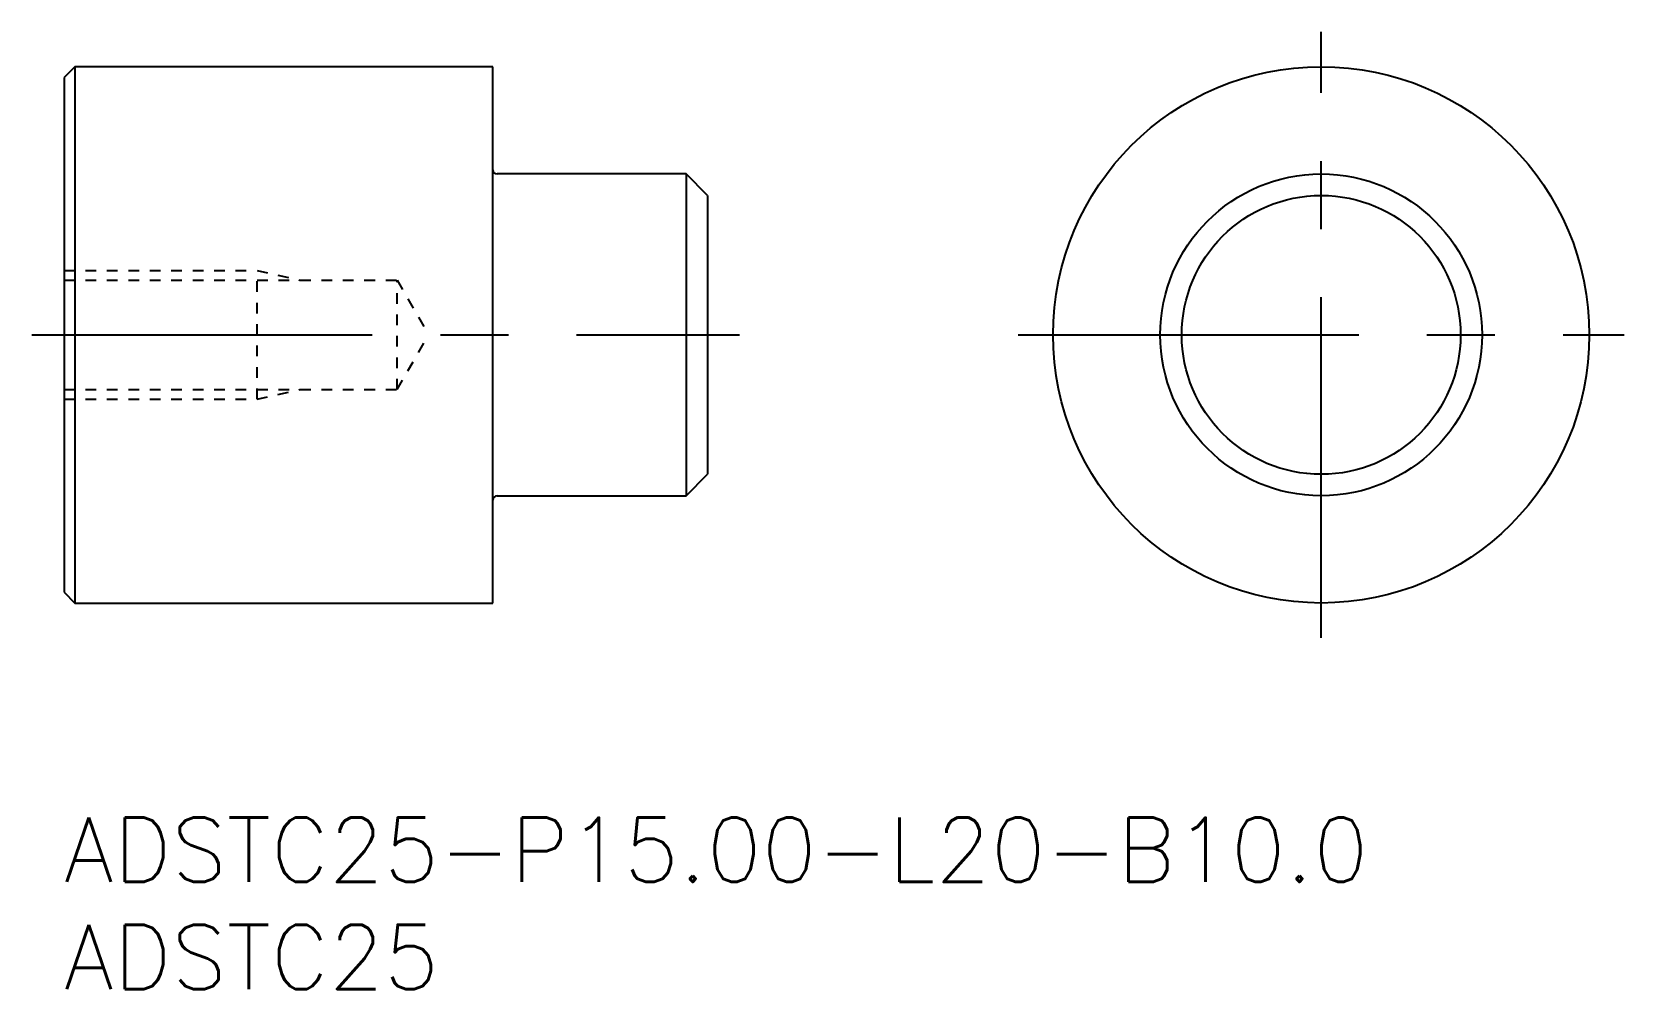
# Model space of a CAD drawing. Extents: x -1.5 to 72.7, y 2 to 46.6.
import ezdxf

# ---------------------------------------------------------------- set-up
doc = ezdxf.new("R2010")
doc.units = 0
doc.header["$LTSCALE"] = 0.5
doc.linetypes.add('CENTER', pattern=[50.8, 31.75, -6.35, 6.35, -6.35])
doc.linetypes.add('DASHED', pattern=[2, 1, -1])
for name, color, linetype in [('MSM_CENTER', 1, 'CENTER'), ('MSM_CONTINUOUS', 7, 'CONTINUOUS'), ('MSM_DASHED', 4, 'DASHED'), ('MSM_PART_NUMBER', 7, 'CONTINUOUS')]:
    doc.layers.add(name, color=color, linetype=linetype)
doc.styles.get("Standard").update_dxf_attribs({"font": 'txt.shx', "height": 1, "bigfont": 'bigfont.shx'})

# ---------------------------------------------------------------- blocks, each defined once
blk = doc.blocks.new('*U17')
at = {"layer": 'MSM_PART_NUMBER'}
blk.add_text('ADSTC25-P15.00-L20-B10.0', height=3, dxfattribs=at).set_placement((0, 7))
blk = doc.blocks.new('*U18')
at = {"layer": 'MSM_PART_NUMBER'}
blk.add_text('ADSTC25', height=3, dxfattribs=at).set_placement((0, 2))

msp = doc.modelspace()

# ---------------------------------------------------------------- linework, layer by layer
at = {"layer": 'MSM_CENTER'}
for p, q in [((58.615, 18.375), (58.615, 46.625)), ((-1.5, 32.5), (31.5, 32.5)), ((44.49, 32.5), (72.74, 32.5))]:
    msp.add_line(p, q, dxfattribs=at)
at = {"layer": 'MSM_CONTINUOUS'}
for p, q in [((0.5, 45), (0, 44.5)), ((20, 45), (0.5, 45)), ((0.5, 45), (0.5, 20)), ((20, 20), (20, 45)), ((0, 44.5), (0, 20.5)), ((29, 40), (20.2, 40)), ((30, 39), (29, 40)), ((29, 40), (29, 25)), ((30, 39), (30, 26)), ((29, 25), (30, 26)), ((20.2, 25), (29, 25)), ((0, 20.5), (0.5, 20)), ((0.5, 20), (20, 20))]:
    msp.add_line(p, q, dxfattribs=at)
for radius in [12.5, 7.5, 6.5]:
    msp.add_circle((58.615, 32.5), radius, dxfattribs=at)
for centre, start, end in [((20.2, 40.2), 180, 270), ((20.2, 24.8), 90, 180)]:
    msp.add_arc(centre, 0.2, start, end, dxfattribs=at)
at = {"layer": 'MSM_DASHED'}
for p, q in [((0, 35.5), (9, 35.5)), ((0, 35.05), (15.528, 35.05)), ((9, 29.5), (9, 35.5)), ((9, 35.5), (11, 35.05)), ((15.528, 35.05), (17, 32.5)), ((15.528, 29.95), (15.528, 35.05)), ((15.528, 29.95), (17, 32.5)), ((0, 29.95), (15.528, 29.95)), ((9, 29.5), (11, 29.95)), ((0, 29.5), (9, 29.5))]:
    msp.add_line(p, q, dxfattribs=at)

# ---------------------------------------------------------------- block references
at = {"layer": 'MSM_CONTINUOUS'}
for name in ['*U17', '*U18']:
    msp.add_blockref(name, (0, 0), dxfattribs=at)

doc.saveas('drawing.dxf')
